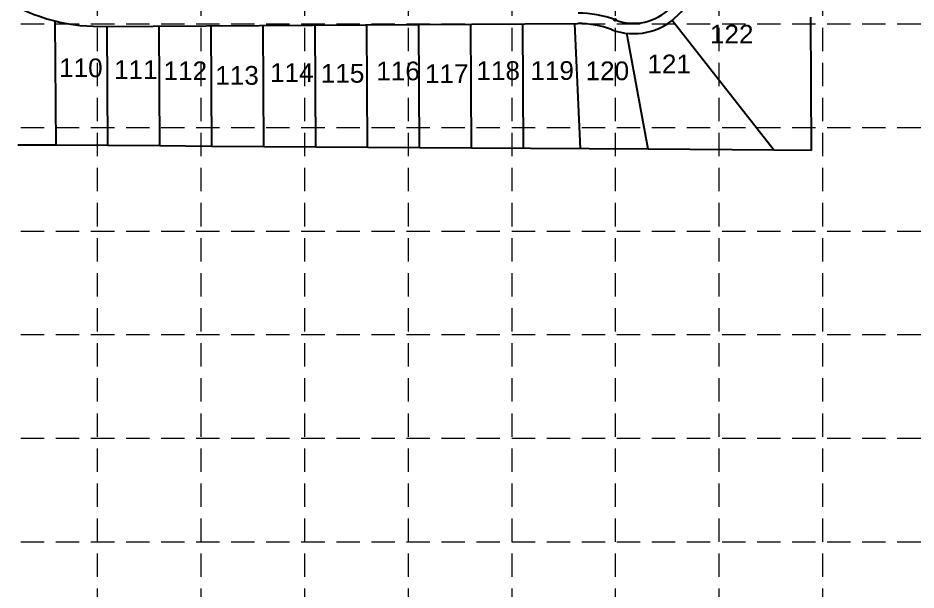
# Model space of a CAD drawing. Header units: inches. Extents: x -5337 to 1057, y 15227 to 19227.
# Drawn here: x -1219 to -354, y 16083 to 16634 of the extents above; entities that cross this region are included whole.
import ezdxf
from ezdxf.enums import TextEntityAlignment as Align

# ---------------------------------------------------------------- set-up
doc = ezdxf.new("R2010")
doc.units = ezdxf.units.IN
doc.header["$LTSCALE"] = 150
doc.header["$MEASUREMENT"] = 0
doc.linetypes.add('HIDDEN', pattern=[0.375, 0.25, -0.125])
for name, color, linetype in [('1 LOT NUMBER', 7, 'Continuous'), ('grid', 7, 'HIDDEN'), ('LOTLINE', 7, 'Continuous'), ('PAVING', 7, 'Continuous'), ('ROW', 7, 'Continuous')]:
    doc.layers.add(name, color=color, linetype=linetype)
doc.styles.get("Standard").update_dxf_attribs({"font": 'ARIAL.TTF', "height": 25})

msp = doc.modelspace()

# ---------------------------------------------------------------- linework, layer by layer
at = {"layer": 'grid', "color": 252, "linetype": 'HIDDEN', "lineweight": 0, "ltscale": 0.6}
for p, q in [((-1142.39, 19121.98), (-1142.39, 15630.29)), ((-1042.64, 19121.98), (-1042.64, 15630.29)), ((-942.89, 19121.98), (-942.89, 15630.29)), ((-843.14, 19121.98), (-843.14, 15630.29)), ((-743.39, 19121.98), (-743.39, 15630.29)), ((-643.64, 19121.98), (-643.64, 15630.29)), ((-543.89, 19121.98), (-543.89, 15630.29)), ((-444.14, 19121.98), (-444.14, 15630.29)), ((-5232.14, 16628.23), (952.36, 16628.23)), ((-5232.14, 16528.48), (952.36, 16528.48)), ((-5232.14, 16428.73), (952.36, 16428.73)), ((-5232.14, 16328.98), (952.36, 16328.98)), ((-5232.14, 16229.23), (952.36, 16229.23)), ((-5232.14, 16129.48), (952.36, 16129.48))]:
    msp.add_line(p, q, dxfattribs=at)
at = {"layer": 'LOTLINE'}
for p, q in [((-455.73, 16634.71), (-454.98, 16506.37)), ((-1182.04, 16511.28), (-1182.74, 16630.91)), ((-1182.04, 16511.28), (-1182.74, 16630.91)), ((-1082.03, 16510.6), (-1082.71, 16626.07)), ((-1082.03, 16510.6), (-1082.71, 16626.07)), ((-1032.03, 16510.26), (-1032.71, 16626.36)), ((-1032.03, 16510.26), (-1032.71, 16626.36)), ((-982.03, 16509.93), (-982.71, 16626.65)), ((-982.03, 16509.93), (-982.71, 16626.65)), ((-932.02, 16509.59), (-932.71, 16626.95)), ((-932.02, 16509.59), (-932.71, 16626.95)), ((-882.02, 16509.25), (-882.71, 16627.24)), ((-882.02, 16509.25), (-882.71, 16627.24)), ((-832.02, 16508.91), (-832.71, 16627.53)), ((-832.02, 16508.91), (-832.71, 16627.53)), ((-782.02, 16508.58), (-782.71, 16627.82)), ((-782.02, 16508.58), (-782.71, 16627.82)), ((-732.01, 16508.24), (-732.71, 16628.12)), ((-732.01, 16508.24), (-732.71, 16628.12)), ((-677.01, 16507.87), (-682.72, 16628.41)), ((-677.01, 16507.87), (-682.72, 16628.41)), ((-588.9, 16631.58), (-490.63, 16506.61)), ((-588.9, 16631.58), (-490.63, 16506.61)), ((-1132.04, 16510.94), (-1132.71, 16625.78)), ((-1132.04, 16510.94), (-1132.71, 16625.78)), ((-611.98, 16507.43), (-632.66, 16619.12)), ((-611.98, 16507.43), (-632.66, 16619.12)), ((-1182.04, 16511.28), (-1218.81, 16511.53)), ((-1132.04, 16510.94), (-1182.04, 16511.28)), ((-1082.03, 16510.6), (-1132.04, 16510.94)), ((-1032.03, 16510.26), (-1082.03, 16510.6)), ((-982.03, 16509.93), (-1032.03, 16510.26)), ((-932.02, 16509.59), (-982.03, 16509.93)), ((-782.02, 16508.58), (-932.02, 16509.59)), ((-611.98, 16507.43), (-782.02, 16508.58)), ((-490.63, 16506.61), (-611.98, 16507.43)), ((-454.98, 16506.37), (-490.63, 16506.61))]:
    msp.add_line(p, q, dxfattribs=at)
at = {"layer": 'PAVING'}
msp.add_circle((-643.67, 16631.97), 1, dxfattribs=at)
for centre, radius, start, end in [((-625.99, 16678.74), 50, 249.29591, 21.3749), ((-679.02, 16538.43), 100, 69.29591, 90.28254)]:
    msp.add_arc(centre, radius, start, end, dxfattribs=at)
at = {"layer": 'ROW'}
msp.add_line((-1139.46, 16625.74), (-679.55, 16628.43), dxfattribs=at)
msp.add_line((-1139.46, 16625.74), (-679.55, 16628.43), dxfattribs=at)
for centre, radius, start, end in [((-625.99, 16678.74), 60, 249.29591, 21.37485), ((-625.99, 16678.74), 60, 249.29591, 21.37485), ((-1140.49, 16800.73), 175, 236.25416, 270.33538), ((-1140.49, 16800.73), 175, 236.25416, 270.33538), ((-679.02, 16538.43), 90, 69.29591, 90.33538), ((-679.02, 16538.43), 90, 69.29591, 90.33538)]:
    msp.add_arc(centre, radius, start, end, dxfattribs=at)

# ---------------------------------------------------------------- texts
at = {"layer": '1 LOT NUMBER'}
for s, p in [('122', (-552.55, 16618.26)), ('110', (-1179.11, 16585.85)), ('111', (-1126.18, 16584.12)), ('112', (-1078.52, 16582.99)), ('116', (-873.72, 16582.85)), ('118', (-777.32, 16583.2)), ('119', (-725.38, 16583.24)), ('120', (-672.28, 16582.95)), ('121', (-612.7, 16589.59)), ('113', (-1028.73, 16578.57)), ('114', (-976.01, 16581.27)), ('115', (-927.15, 16580.54)), ('117', (-826.86, 16580.12))]:
    msp.add_text(s, height=18, dxfattribs=at).set_placement(p, align=Align.MIDDLE_LEFT)

doc.saveas('drawing.dxf')
